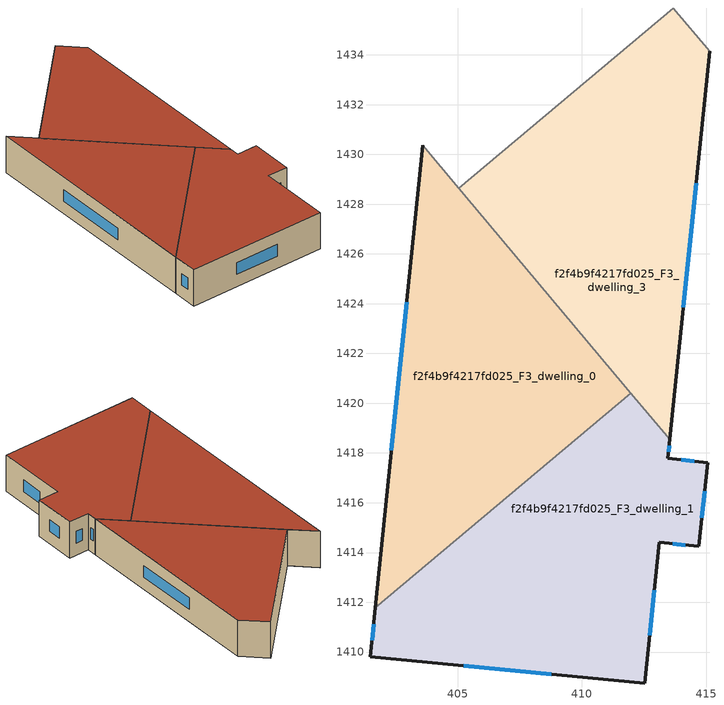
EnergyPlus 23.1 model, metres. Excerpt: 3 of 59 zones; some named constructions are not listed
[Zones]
f2f4b9f4217fd025_F3_dwelling_0
 floor to f2f4b9f4217fd025_F2_dwelling_9 (EU_floor_Construction): 403.6,1430.38 411.97,1420.41 401.7,1411.78 z9
 wall outside (EU_wall_Construction): 403.6,1430.38 401.7,1411.78 z9:12
 wall to f2f4b9f4217fd025_F3_dwelling_1 (EU_wall_Construction): 401.7,1411.78 411.97,1420.41 z9:12
 wall to f2f4b9f4217fd025_F3_dwelling_3 (EU_wall_Construction): 411.97,1420.41 405.05,1428.64 z9:12
 wall to f2f4b9f4217fd025_F3_dwelling_2 (EU_wall_Construction): 405.05,1428.64 403.6,1430.38 z9:12
 window (EU_Window_Construction): 402.95,1424.05 402.34,1418.11 z10.02:10.98
 roof outside (EU_roof_Construction): 411.97,1420.41 403.6,1430.38 401.7,1411.78 z12
f2f4b9f4217fd025_F3_dwelling_1
 floor to f2f4b9f4217fd025_F2_dwelling_9 (EU_floor_Construction): 413.53,1418.55 413.45,1417.78 415.06,1417.61 414.7,1414.24 413.11,1414.4 412.53,1408.75 401.49,1409.81 401.7,1411.78 411.97,1420.41 z9
 wall outside (EU_wall_Construction): 401.7,1411.78 401.49,1409.81 412.53,1408.75 413.11,1414.4 414.7,1414.24 415.06,1417.61 413.45,1417.78 413.53,1418.55 z9:12
 wall to f2f4b9f4217fd025_F3_dwelling_3 (EU_wall_Construction): 413.53,1418.55 411.97,1420.41 z9:12
 window (EU_Window_Construction): 413.48,1418.04 413.51,1418.29 / 414.51,1417.67 414,1417.72 / 414.82,1415.39 414.94,1416.46 / 413.65,1414.35 414.16,1414.3 / 412.73,1410.68 412.91,1412.48 / 405.25,1409.45 408.78,1409.11 / 401.63,1411.11 401.56,1410.48 z10.02:10.98
 roof outside (EU_roof_Construction): 412.53,1408.75 413.11,1414.4 414.7,1414.24 415.06,1417.61 413.45,1417.78 413.53,1418.55 411.97,1420.41 401.7,1411.78 401.49,1409.81 z12
f2f4b9f4217fd025_F3_dwelling_3
 floor to f2f4b9f4217fd025_F2_dwelling_10 (EU_floor_Construction): 412.05,1434.52 414.84,1431.3 414.73,1430.2 411.57,1427.46 408.23,1431.31 z9
 floor to f2f4b9f4217fd025_F2_dwelling_9 (EU_floor_Construction): 414.73,1430.2 413.53,1418.55 405.05,1428.64 408.23,1431.31 411.57,1427.46 z9
 floor to f2f4b9f4217fd025_F2_dwelling_11 (EU_floor_Construction): 413.68,1435.88 415.13,1434.15 414.84,1431.3 412.05,1434.52 z9
 wall outside (EU_wall_Construction): 413.53,1418.55 415.13,1434.15 z9:12
 wall to f2f4b9f4217fd025_F3_dwelling_2 (EU_wall_Construction): 413.68,1435.88 405.05,1428.64 z9:12
 wall to f2f4b9f4217fd025_F3_dwelling_5 (EU_wall_Construction): 415.13,1434.15 413.68,1435.88 z9:12
 window (EU_Window_Construction): 414.08,1423.86 414.59,1428.84 z10.02:10.98
 roof outside (EU_roof_Construction): 413.53,1418.55 415.13,1434.15 413.68,1435.88 405.05,1428.64 z12
[SCHEDULE:FILE] Column Number=1; Rows to Skip at Top=0; Number of Hours of Data=8760; Column Separator=Comma; Interpolate to Timestep=No; Minutes per Item=60; Adjust Schedule for Daylight Savings=Yes
Name | File
EU_Step8_GainSchedule_f2f4b9f4217fd025_F1_dwelling_7_f000 | ../../schedules/f2f4b9f4217fd025/f2f4b9f4217fd025_F1_dwelling_7_f000_gain.csv
EU_Step8_GainSchedule_f2f4b9f4217fd025_F1_dwelling_8_f000 | ../../schedules/f2f4b9f4217fd025/f2f4b9f4217fd025_F1_dwelling_8_f000_gain.csv
EU_Step8_GainSchedule_f2f4b9f4217fd025_F1_dwelling_9_f000 | ../../schedules/f2f4b9f4217fd025/f2f4b9f4217fd025_F1_dwelling_9_f000_gain.csv
EU_Step8_GainSchedule_f2f4b9f4217fd025_F1_dwelling_10_f000 | ../../schedules/f2f4b9f4217fd025/f2f4b9f4217fd025_F1_dwelling_10_f000_gain.csv
EU_Step8_GainSchedule_f2f4b9f4217fd025_F1_dwelling_11_f000 | ../../schedules/f2f4b9f4217fd025/f2f4b9f4217fd025_F1_dwelling_11_f000_gain.csv
EU_Step8_GainSchedule_f2f4b9f4217fd025_F1_dwelling_12_f000 | ../../schedules/f2f4b9f4217fd025/f2f4b9f4217fd025_F1_dwelling_12_f000_gain.csv
EU_Step8_GainSchedule_f2f4b9f4217fd025_F1_dwelling_13_f000 | ../../schedules/f2f4b9f4217fd025/f2f4b9f4217fd025_F1_dwelling_13_f000_gain.csv
EU_Step8_GainSchedule_f2f4b9f4217fd025_F1_dwelling_14_f000 | ../../schedules/f2f4b9f4217fd025/f2f4b9f4217fd025_F1_dwelling_14_f000_gain.csv
